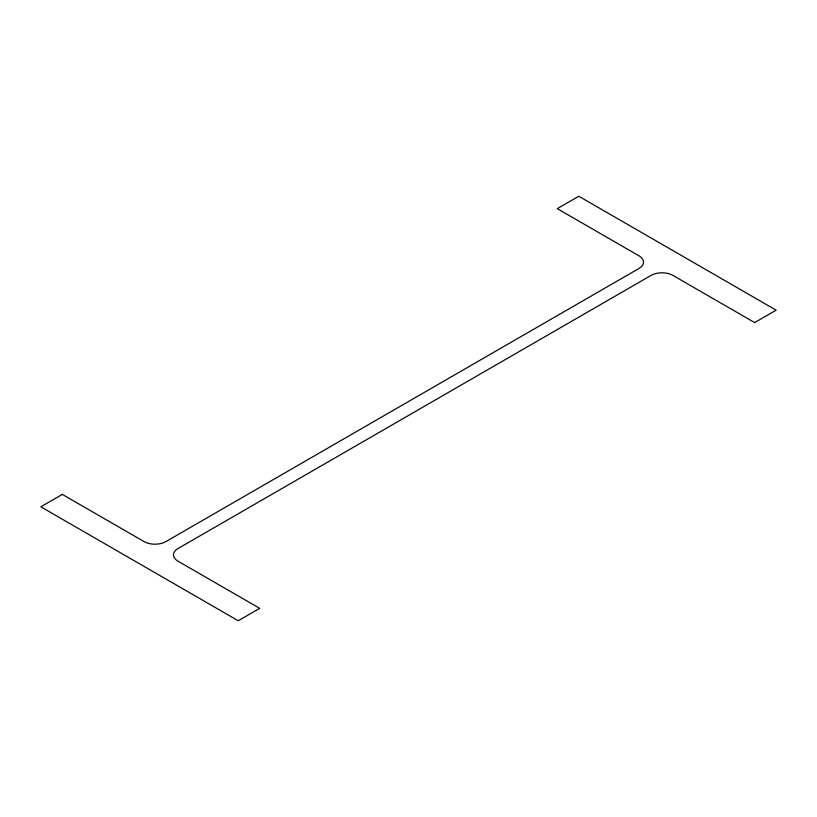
<?xml version="1.0" encoding="UTF-8"?>
<svg xmlns="http://www.w3.org/2000/svg" width="817" height="817" viewBox="0 0 817 817"><rect width="100%" height="100%" fill="white"/><g stroke="black" fill="none" stroke-linecap="round" stroke-linejoin="round"><path stroke-width="1.23" d="M62.337 494.408L40.85 506.816L238.217 620.757L259.704 608.348L178.024 561.187A15.503 8.956 0 0 1 178.024 548.534L651.037 275.431A15.503 8.956 0 0 1 672.973 275.431L754.663 322.592L776.15 310.184L578.783 196.243L557.296 208.652L638.976 255.813A15.503 8.956 0 0 1 638.976 268.466L165.963 541.569A15.503 8.956 0 0 1 144.027 541.569L62.337 494.408"/></g></svg>
